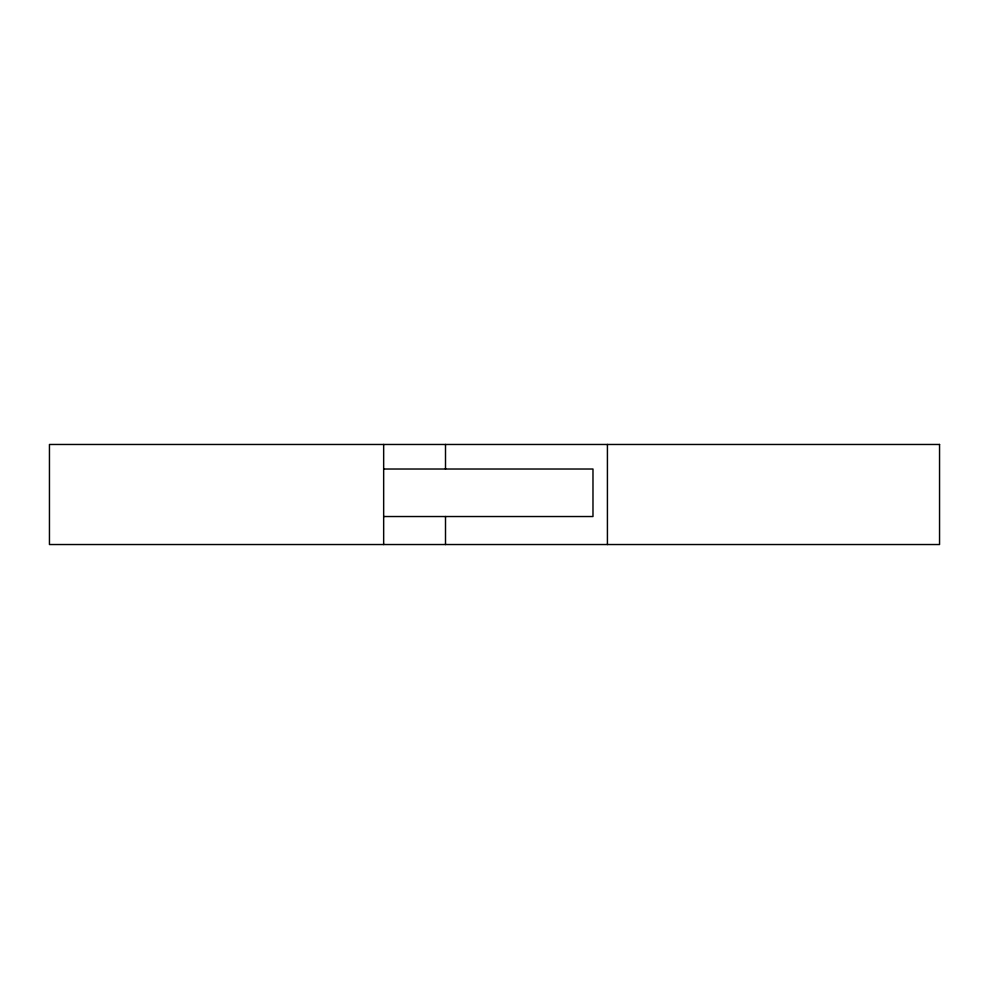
<?xml version="1.0" encoding="UTF-8"?>
<svg xmlns="http://www.w3.org/2000/svg" width="989" height="989" viewBox="0 0 989 989"><rect width="100%" height="100%" fill="white"/><g stroke="black" fill="none" stroke-linecap="round" stroke-linejoin="round"><path stroke-width="1.48" d="M383.658 469.021L592.98 469.021L592.98 516.53L383.658 516.53M607.419 444.469L607.419 544.531M445.507 444.469L445.507 469.021M445.507 516.53L445.507 544.531M383.658 444.469L383.658 544.531M939.55 444.469L49.45 444.469L49.45 544.531L939.55 544.531L939.55 444.469"/></g></svg>
